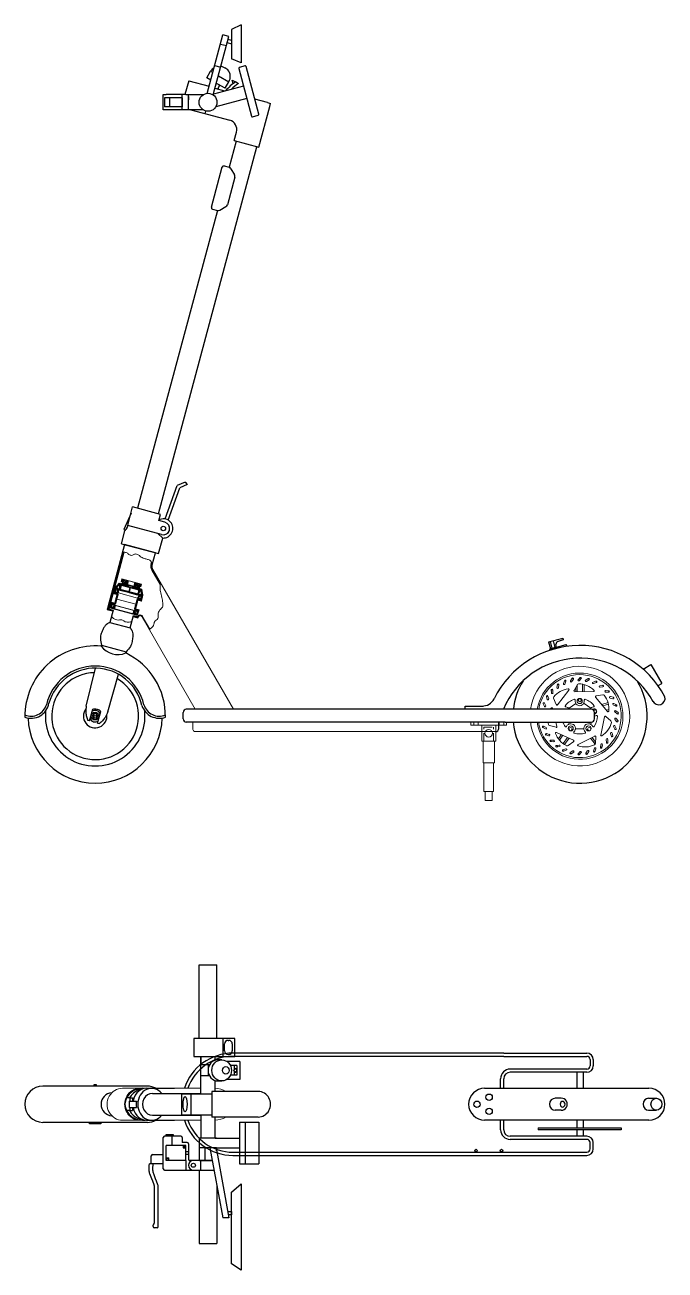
# Model space of a CAD drawing. Header units: millimetres. Extents: x 145 to 2246, y 70 to 2025.
# Drawn here: x 145 to 1147, y 70 to 2019 of the extents above; entities that cross this region are included whole.
import ezdxf

# ---------------------------------------------------------------- set-up
doc = ezdxf.new("R2010")
doc.units = ezdxf.units.MM
doc.linetypes.add('TRAZOS', pattern=[19.05, 12.7, -6.35])
for name, color, linetype, lineweight in [('01_Contornos', 7, 'Continuous', 20), ('02_Ocultas', 4, 'TRAZOS', 20), ('sombreado', 1, 'Continuous', 18)]:
    doc.layers.add(name, color=color, linetype=linetype, lineweight=lineweight)

msp = doc.modelspace()

# ---------------------------------------------------------------- hatches: boundary and pattern name
at = {"layer": '01_Contornos', "ltscale": 0.1, "true_color": 0xf8d731}
h = msp.add_hatch(dxfattribs=at)
h.set_pattern_fill('ANSI31', color=40, scale=0.4)
h.paths.add_polyline_path([(344.9, 1166.9, -0.198912), (343.9, 1174.5, 0.054182), (342.8, 1178), (342, 1175, 0.198912), (343.2, 1165.9), (356.2, 1143.4), (356.2, 1147.4)])
h.paths.add_polyline_path([(321.1, 1093.2), (314.6, 1094.9), (314.1, 1093), (321.5, 1091), (322, 1092.5, -0.668179), (327.5, 1093.3), (339.1, 1073, 0.012825), (340, 1073.6), (328.3, 1093.8, 0.635506)])
h.paths.add_polyline_path([(275.7, 1105.3), (299.4, 1193.9, 0.031457), (297.3, 1193.7), (273.2, 1103.9), (282.2, 1101.5), (282.7, 1103.4)])
at = {"layer": 'sombreado', "ltscale": 0.2, "true_color": 0xf8d731}
h = msp.add_hatch(dxfattribs=at)
h.set_pattern_fill('_USER', color=40, angle=30, pattern_type=0)
h.set_pattern_definition([(30, (-738.0736, 1007.8528), (-0.5, 0.8660254), [])])
h.paths.add_polyline_path([(296.3, 1152.1), (295.2, 1148.3), (297.2, 1147.7), (295.6, 1141.9), (306, 1139.2), (307, 1143), (305.1, 1143.5), (306.6, 1149.3)])
h.paths.add_polyline_path([(316.8, 1146.6), (315.2, 1140.8), (313.3, 1141.3), (312.3, 1137.5), (322.7, 1134.7), (324.2, 1140.5), (326.1, 1140), (327.2, 1143.8)])
h = msp.add_hatch(dxfattribs=at)
h.set_pattern_fill('_USER', color=40, angle=30, pattern_type=0)
h.set_pattern_definition([(30, (-685.8295, 696.6448), (-0.5, 0.8660254), [])])
h.paths.add_polyline_path([(285.8, 1138.1), (287.7, 1137.6), (287.5, 1136.7), (288.4, 1136.4), (288.7, 1137.4, -0.173327), (292.8, 1143.5), (294.8, 1143), (295.4, 1144.9), (292, 1145.8)])
h.paths.add_polyline_path([(327.7, 1136.2), (324.3, 1137.1), (323.8, 1135.2), (325.8, 1134.7, -0.173327), (326.4, 1127.3), (326.1, 1126.3), (327.1, 1126.1), (327.3, 1127), (329.3, 1126.5)])
h = msp.add_hatch(dxfattribs=at)
h.set_pattern_fill('_USER', color=40, angle=30, pattern_type=0)
h.set_pattern_definition([(30, (-812.5054, 1074.2227), (-0.5, 0.8660254), [])])
h.paths.add_polyline_path([(292.1, 1134.6), (293.5, 1134.2), (295.6, 1141.9), (292.7, 1142.7)])
h.paths.add_polyline_path([(325.5, 1133.9), (322.7, 1134.7), (320.6, 1127), (322, 1126.6)])

# ---------------------------------------------------------------- linework, layer by layer
for p, q in [((483, 2019.4), (468, 2012.4)), ((468, 2012.4), (468, 1966.5)), ((483, 2019.4), (483, 1959.8)), ((429.8, 1912.2), (454.4, 2003.9)), ((439.5, 1909.7), (464, 2001.3)), ((450.5, 1989.4), (460.1, 1986.9)), ((464, 2001.3), (454.4, 2003.9)), ((461.4, 1991.7), (468, 1989.9)), ((468, 1995.1), (462.7, 1996.5)), ((468.2, 1989.9), (468.2, 1989.9)), ((441.4, 1955.6), (451.1, 1953)), ((452.2, 1955), (457.3, 1952.1)), ((462.4, 1949.1), (457.3, 1952.1)), ((483, 1959.8), (468, 1966.5)), ((479.2, 1951.1), (499.2, 1876.6)), ((489.1, 1955.2), (480.2, 1952.8)), ((510.8, 1879.7), (490.8, 1954.2)), ((400.9, 1931.8), (395.1, 1910.3)), ((400.9, 1931.8), (432.8, 1923.3)), ((429.3, 1936.6), (435.3, 1947)), ((435.4, 1933.1), (429.3, 1936.6)), ((435.3, 1947), (438.6, 1945.1)), ((447.6, 1939.9), (463.9, 1930.5)), ((457.9, 1920.1), (463.9, 1930.5)), ((469.2, 1933), (474.2, 1930.1)), ((470.7, 1927.6), (469.2, 1933)), ((474.7, 1930.4), (479, 1927.9)), ((361.2, 1900.3), (361.2, 1910.3)), ((361.2, 1910.3), (365.6, 1910.3)), ((396.4, 1910.3), (365.6, 1910.3)), ((390.7, 1886.3), (390.7, 1910.3)), ((396.4, 1910.3), (424, 1910.3)), ((400.7, 1886.3), (400.7, 1910.3)), ((486.6, 1923.5), (439.8, 1911)), ((457.3, 1915.7), (442.2, 1919.7)), ((457.9, 1920.1), (444.4, 1927.9)), ((449.8, 1924.8), (444.4, 1927.9)), ((446.7, 1926.6), (445.8, 1927.1)), ((447.3, 1920.5), (449.8, 1924.8)), ((447.3, 1920.5), (447.5, 1918.3)), ((361.2, 1896.3), (361.2, 1900.3)), ((361.2, 1886.3), (361.2, 1896.3)), ((362.9, 1905.3), (362.9, 1891.3)), ((390.7, 1905.3), (362.9, 1905.3)), ((390.7, 1891.3), (362.9, 1891.3)), ((370.9, 1905.3), (370.9, 1891.3)), ((390.7, 1905.3), (390.7, 1891.3)), ((400.7, 1907.3), (400.7, 1902.3)), ((491.8, 1904.2), (443.3, 1891.2)), ((524.3, 1897.7), (504.5, 1903)), ((510.7, 1827.8), (527.8, 1891.6)), ((524.3, 1897.7), (529.1, 1896.4)), ((527.8, 1891.6), (529.1, 1896.4)), ((424, 1886.3), (361.2, 1886.3)), ((404.5, 1886.3), (465.1, 1870.1)), ((426.5, 1880.4), (427.6, 1884.8)), ((500.9, 1875.6), (509.8, 1877.9)), ((472.1, 1838.2), (475.7, 1851.7)), ((475, 1837.4), (464.1, 1796.7)), ((472.1, 1838.2), (510.7, 1827.8)), ((353.8, 1253.9), (507.8, 1828.6)), ((436.5, 1734.2), (453.3, 1797)), ((456.4, 1798.7), (464.1, 1796.7)), ((467.1, 1794.3), (472.5, 1784.9)), ((473, 1781.1), (461.5, 1738)), ((449.7, 1729.6), (459.1, 1735)), ((445.9, 1729.1), (321, 1262.7)), ((438.3, 1731.1), (445.9, 1729.1)), ((363.9, 1246), (383, 1298.3)), ((368.6, 1244.3), (387, 1294.9)), ((395.6, 1303.8), (383, 1298.3)), ((398.8, 1300), (387, 1294.9)), ((395.6, 1303.8), (398.8, 1300)), ((310.7, 1255.1), (299.6, 1229.6)), ((305.5, 1235.8), (313.2, 1264.8)), ((356.7, 1253.1), (313.2, 1264.8)), ((354.1, 1243.5), (356.7, 1253.1)), ((299.6, 1229.6), (302.5, 1228.8)), ((305.5, 1235.8), (302.5, 1228.8)), ((305.5, 1235.8), (305.5, 1235.8)), ((358.6, 1221.6), (305.5, 1235.8)), ((363.8, 1240.9), (354.1, 1243.5)), ((354.5, 1244.8), (356.4, 1245.4)), ((295.8, 1207.3), (301.2, 1227.6)), ((352.7, 1223.1), (360.3, 1216.2)), ((353.7, 1191.8), (360.3, 1216.2)), ((295.8, 1207.3), (353.7, 1191.8)), ((282.7, 1103.4), (277.5, 1084.1)), ((309.4, 1075.6), (314.6, 1094.9)), ((277.5, 1084.1), (309.4, 1075.6)), ((964.2, 1053.6), (986.4, 1059.5)), ((964.2, 1053.6), (967.1, 1042.9)), ((966.6, 1054.2), (969.5, 1043.6)), ((971.5, 1055.5), (974.3, 1044.9)), ((987.2, 1056.6), (979.4, 1054.5)), ((986.4, 1059.5), (987.2, 1056.6)), ((264, 1046.9), (264.4, 1048.6)), ((264.4, 1048.6), (303, 1038.2)), ((302.5, 1036.4), (303, 1038.2)), ((965.6, 1040.3), (967.1, 1042.9)), ((967.1, 1042.9), (992.1, 1049.5)), ((976.7, 1045.5), (967.1, 1042.9)), ((971.4, 1044.1), (972.9, 1044.5)), ((976.7, 1045.5), (975.7, 1049.4)), ((993.6, 1046.9), (992.1, 1049.5)), ((1112.4, 1011), (1124.6, 1018.1)), ((1124.6, 1018.1), (1141.6, 988.6)), ((240.6, 953.1), (255.3, 1012.5)), ((274.4, 944), (291.3, 1002.9)), ((1135.7, 985.2), (1141.6, 988.6)), ((245.8, 929.9), (250.7, 948.3)), ((258.3, 926.6), (263.3, 944.9)), ((833.6, 948.2), (833.6, 953.2)), ((833.6, 948.2), (833.6, 953.2)), ((833.6, 953.2), (861.7, 953.2)), ((893.6, 948.2), (833.6, 948.2)), ((245.8, 929.9), (242.9, 930.7)), ((258.3, 926.6), (261.2, 925.8)), ((417.2, 432.9), (417.2, 547.9)), ((417.2, 547.9), (445.2, 547.9)), ((445.2, 432.9), (445.2, 547.9)), ((473.2, 432.9), (409.2, 432.9)), ((409.2, 432.9), (409.2, 404.9)), ((454.2, 432.9), (454.2, 404.9)), ((462.7, 429.9), (463.7, 429.9)), ((473.2, 404.9), (473.2, 432.9)), ((457.2, 413.4), (457.2, 424.4)), ((469.2, 424.4), (469.2, 413.4)), ((409.2, 404.9), (473.2, 404.9)), ((420.2, 346.4), (420.2, 404.9)), ((420.2, 404.9), (420.2, 391.4)), ((433.4, 391.4), (420.2, 391.4)), ((431.2, 391.4), (431.2, 374.4)), ((442.2, 398.5), (442.2, 404.9)), ((452.6, 399.2), (446.6, 399.2)), ((476.2, 396.7), (460.8, 396.7)), ((462.7, 407.9), (463.7, 407.9)), ((476.2, 390.4), (466.3, 390.4)), ((472.2, 390.2), (472.2, 383.7)), ((481, 396.7), (476.2, 396.7)), ((476.2, 390.4), (476.2, 375.4)), ((481, 396.9), (481, 368.9)), ((433.4, 374.4), (420.2, 374.4)), ((476.2, 375.4), (466.3, 375.4)), ((471.1, 382.9), (472.3, 383.9)), ((471.1, 382.9), (472.3, 381.8)), ((476.2, 385.6), (472.2, 385.6)), ((472.2, 381.9), (472.2, 375.4)), ((476.2, 380), (472.2, 380)), ((1008.6, 379.9), (1008.6, 354.9)), ((1018.6, 379.9), (1018.6, 354.9)), ((336.2, 358.2), (172.8, 358.2)), ((263.5, 358.4), (245.5, 358.4)), ((245.5, 358.4), (245.5, 358.2)), ((254.5, 360.4), (252.5, 360.4)), ((252.5, 360.4), (252.5, 358.4)), ((256.5, 360.4), (254.5, 360.4)), ((254.5, 360.4), (254.5, 358.4)), ((256.5, 358.4), (256.5, 360.4)), ((263.5, 358.4), (263.5, 358.2)), ((335.1, 354.9), (378.8, 354.9)), ((442.2, 349.9), (442.2, 366.9)), ((452.6, 366.2), (446.6, 366.2)), ((476.2, 368.7), (460.8, 368.7)), ((481, 368.7), (476.2, 368.7)), ((864.2, 354.9), (1121.5, 354.9)), ((308.6, 339.9), (303.6, 339.9)), ((307.5, 334.9), (319, 334.9)), ((307.5, 334.9), (307.5, 324.9)), ((308.6, 339.9), (308.6, 334.9)), ((308.6, 339.9), (312.9, 339.9)), ((312.9, 339.9), (312.9, 334.9)), ((344.3, 346.9), (420.2, 346.9)), ((389.7, 346.4), (389.7, 313.4)), ((389.7, 346.4), (437.3, 346.4)), ((404.2, 346.4), (404.2, 313.4)), ((509.8, 349.9), (437.3, 349.9)), ((437.3, 349.9), (437.3, 309.9)), ((437.3, 346.4), (437.3, 313.4)), ((984, 339.4), (974.8, 339.4)), ((1120.9, 339.4), (1133.1, 339.4)), ((308.6, 319.9), (303.6, 319.9)), ((307.5, 324.9), (319, 324.9)), ((308.6, 324.9), (308.6, 319.9)), ((308.6, 319.9), (312.9, 319.9)), ((312.9, 324.9), (312.9, 319.9)), ((344.3, 312.9), (420.2, 312.9)), ((389.7, 313.4), (437.3, 313.4)), ((420.2, 313.4), (420.2, 276.9)), ((984, 320.4), (974.8, 320.4)), ((1120.9, 320.4), (1133.1, 320.4)), ((336.2, 301.6), (172.8, 301.6)), ((245.5, 299.4), (245.5, 301.6)), ((263.5, 299.4), (245.5, 299.4)), ((252.5, 301.6), (252.5, 299.4)), ((256.5, 301.6), (256.5, 299.4)), ((263.5, 301.6), (263.5, 299.4)), ((335.1, 304.9), (378.8, 304.9)), ((509.8, 309.9), (437.3, 309.9)), ((442.2, 276.9), (442.2, 309.9)), ((480.6, 301.9), (480.6, 236.9)), ((480.6, 301.9), (489.4, 301.9)), ((489.4, 301.9), (489.4, 236.9)), ((489.4, 301.9), (510.8, 301.9)), ((510.8, 301.9), (510.8, 236.9)), ((1121.5, 304.9), (864.2, 304.9)), ((1008.6, 304.9), (1008.6, 292.9)), ((1018.6, 304.9), (1018.6, 292.9)), ((361.2, 228.9), (361.2, 277.9)), ((388.7, 279.9), (363.2, 279.9)), ((377.2, 281.9), (365.2, 281.9)), ((365.2, 281.9), (365.2, 279.9)), ((367.2, 279.9), (367.2, 281.9)), ((375.2, 265.5), (375.2, 281.9)), ((377.2, 279.9), (377.2, 281.9)), ((390.7, 277.9), (390.7, 269.9)), ((417.7, 261.9), (417.7, 276.9)), ((444.7, 276.9), (417.7, 276.9)), ((442.2, 276.9), (480.6, 276.9)), ((1008.6, 289.9), (1008.6, 279.9)), ((1018.6, 289.9), (1018.6, 279.9)), ((365.6, 241.9), (365.6, 265.5)), ((396.4, 265.5), (365.6, 265.5)), ((398.7, 269.9), (390.7, 269.9)), ((392.4, 265.5), (392.4, 261.5)), ((392.4, 261.5), (396.4, 261.5)), ((396.4, 241.9), (396.4, 265.5)), ((396.4, 255.7), (400.7, 255.7)), ((400.7, 267.9), (400.7, 243.9)), ((417.7, 241.9), (417.7, 261.9)), ((444.7, 261.9), (417.7, 261.9)), ((426.4, 261.9), (426.4, 241.9)), ((434.2, 261.9), (454.4, 151.9)), ((443.8, 261.9), (464, 151.9)), ((444.7, 256.9), (444.7, 261.9)), ((444.7, 261.9), (480.6, 261.9)), ((342.4, 236.4), (339.4, 236.4)), ((342.4, 236.4), (342.4, 249.4)), ((361.2, 236.4), (342.4, 236.4)), ((344.4, 251.4), (361.2, 251.4)), ((365.6, 245.9), (369.6, 245.9)), ((396.4, 241.9), (365.6, 241.9)), ((369.6, 241.9), (369.6, 245.9)), ((396.4, 251.7), (400.7, 251.7)), ((396.4, 241.9), (396.4, 226.9)), ((437.8, 241.9), (402.7, 241.9)), ((417.7, 241.9), (437.8, 241.9)), ((420.2, 226.9), (420.2, 241.9)), ((480.6, 236.9), (510.8, 236.9)), ((363.2, 226.9), (440.6, 226.9)), ((417.2, 226.9), (417.2, 111.9)), ((417.2, 226.9), (440.6, 226.9)), ((347.4, 145.4), (347.4, 198.4)), ((353.4, 138.4), (353.4, 199.6)), ((445.2, 201.6), (445.2, 111.9)), ((468, 192.1), (483, 205.3)), ((483, 205.3), (483, 70.3)), ((468, 164.4), (468, 192.1)), ((462.2, 161.9), (468, 161.9)), ((468, 156.9), (463.1, 156.9)), ((468, 154.4), (468, 164.4)), ((468, 161.9), (468, 156.9)), ((345.4, 138.4), (345.4, 140.5)), ((464, 151.9), (454.4, 151.9)), ((468, 80.3), (468, 154.4)), ((351.4, 136.4), (347.4, 136.4)), ((417.2, 111.9), (445.2, 111.9)), ((483, 70.3), (468, 80.3))]:
    msp.add_line(p, q)
at = {"color": 40, "true_color": 0xf8d731}
for p, q in [((300.6, 1206), (273.2, 1103.9)), ((299.4, 1193.9), (275.7, 1105.3)), ((348.9, 1193.1), (300.6, 1206)), ((343.9, 1174.5), (348.9, 1193.1)), ((342, 1175), (342.8, 1178)), ((318.5, 1095.9), (279.8, 1106.3)), ((392.2, 933.2), (392.2, 943.2)), ((1031.2, 948.2), (397.2, 948.2)), ((1036.2, 933.2), (1036.2, 943.2)), ((896.2, 928.2), (397.2, 928.2)), ((886.2, 918.2), (886.2, 928.2)), ((896.2, 928.2), (1031.2, 928.2)), ((894.2, 409.9), (470.2, 409.9)), ((894.2, 409.9), (1024.2, 409.9)), ((894.2, 404.9), (470.2, 404.9)), ((894.2, 404.9), (1024.2, 404.9)), ((1029.2, 399.9), (1029.2, 389.9)), ((1034.2, 399.9), (1034.2, 389.9)), ((1024.2, 384.9), (904.2, 384.9)), ((1024.2, 379.9), (904.2, 379.9)), ((889.2, 354.9), (889.2, 369.9)), ((894.2, 354.9), (894.2, 369.9)), ((889.2, 289.9), (889.2, 304.9)), ((894.2, 289.9), (894.2, 304.9)), ((948, 292.9), (1078, 292.9)), ((1078, 292.9), (1078, 289.9)), ((1024.2, 279.9), (904.2, 279.9)), ((1024.2, 274.9), (904.2, 274.9)), ((1078, 289.9), (948, 289.9)), ((470.2, 254.9), (894.2, 254.9)), ((894.2, 254.9), (1024.2, 254.9)), ((1029.2, 259.9), (1029.2, 269.9)), ((1034.2, 259.9), (1034.2, 269.9)), ((470.2, 249.9), (894.2, 249.9)), ((894.2, 249.9), (1024.2, 249.9))]:
    msp.add_line(p, q, dxfattribs=at)
for points in [[(277.5, 1084.1, 0.051798), (272.5, 1081.1, 0.075014), (269.6, 1078.2, 0.042014), (267.1, 1074, 0.026891), (264.1, 1067, 0.090681), (262.8, 1058.9, 0.070445), (264.4, 1048.6)], [(309.4, 1075.6, -0.051798), (312.3, 1070.4, -0.075014), (313.3, 1066.5, -0.042014), (313.3, 1061.6, -0.026891), (312.4, 1054.1, -0.090681), (309.6, 1046.4, -0.070445), (303, 1038.2)], [(240.6, 953.1, 0.03042), (240, 948.3, 0.03042), (240, 943.4, 0.041215), (240.9, 937, 0.041215), (242.9, 930.7)], [(250.7, 948.3, -0.074764), (254.1, 948.9, -0.074764), (257.5, 948.5, -0.074764), (260.7, 947.2, -0.074764), (263.3, 944.9)], [(274.4, 944, -0.03042), (272.5, 939.6, -0.03042), (270.1, 935.4, -0.041215), (266.1, 930.2, -0.041215), (261.2, 925.8)], [(347.4, 198.4, 0.030407), (347.2, 202, 0.065391), (346.8, 203.7), (344.6, 209.5), (343.1, 213.4), (340.3, 220.8, -0.075471), (339, 226.9, -0.050033), (339.4, 236.4)], [(353.4, 198.4, 0.030407), (353.2, 202, 0.065391), (352.8, 203.7), (350.6, 209.5), (349.1, 213.4), (346.3, 220.8, -0.075471), (345, 226.9, -0.050033), (345.4, 236.4)]]:
    msp.add_lwpolyline(points, format="xyb")
msp.add_lwpolyline([(252.2, 941.4), (249.9, 937.4), (252.2, 933.4), (256.8, 933.4), (259.1, 937.4), (256.8, 941.4)], close=True)
for centre, radius in [((431.2, 1898.3), 14), ((361.2, 1231.2), 3.5), ((361.2, 1231.2), 3.5), ((254.5, 937.4), 6), ((254.5, 937.4), 2), ((852.2, 329.9), 5), ((852.2, 329.9), 5), ((871.2, 340.9), 5), ((871.2, 318.9), 5), ((394.4, 263.5), 1.1), ((850.7, 257.4), 2), ((890.7, 257.4), 2), ((367.6, 243.9), 1.6), ((408.2, 234.4), 3.2)]:
    msp.add_circle(centre, radius)
for centre, radius, start, end in [((449.6, 1938.7), 16.5, 123.0927, 150), ((449.6, 1938.7), 16.5, 80.9758, 82.9417), ((449.6, 1938.7), 16.5, 330, 39.0242), ((480.6, 1951.5), 1.41, 105, 195), ((489.4, 1953.9), 1.41, 15, 105), ((514.8, 1869.4), 73, 123.3128, 140.3564), ((519.2, 1866.9), 73, 123.3128, 135.2336), ((500.5, 1876.9), 1.41, 195, 285), ((509.4, 1879.3), 1.41, 285, 15), ((461.2, 1855.6), 15, 345, 75), ((455.7, 1796.3), 2.5, 75, 165), ((462.8, 1791.8), 5, 30, 75), ((468.2, 1782.4), 5, 345, 30), ((456.6, 1739.3), 5, 300, 345), ((438.9, 1733.5), 2.5, 165, 255), ((447.2, 1733.9), 5, 255, 300), ((361.2, 1231.2), 15, 266.537, 108.749), ((361.2, 1231.2), 10, 255, 75), ((361.2, 1231.2), 10, 255, 53.1836), ((981.7, 1048.9), 6.06, 112.8338, 175.7177), ((254.5, 937.3), 110, 85.0671, 180.8513), ((290, 1066.2), 32.4, 216.5633, 292.6737), ((254.5, 937.3), 110, 359.1568, 64.1698), ((1013.6, 898.2), 150, 27.6156, 153.7767), ((254.5, 937.4), 78.4, 13.1969, 166.8031), ((254.5, 937.4), 78.4, 13.1969, 166.8031), ((1013.6, 898.2), 130, 28.3364, 157.3801), ((254.5, 937.4), 75.1, 12.6729, 164.4167), ((254.5, 937.4), 68, 90.7848, 59.2152), ((1013.6, 937.4), 105, 185.001, 31.8753), ((1013.6, 937.4), 105, 148.1227, 174.0706), ((154, 962.7), 28.6, 250.6052, 349.7016), ((154, 962.7), 25.3, 247.9459, 342.98), ((355, 962.7), 25.3, 197.02, 292.0541), ((860.8, 973.4), 20.2, 267.6538, 333.777), ((1136.5, 965.5), 10.2, 205.7129, 12.4895), ((254.5, 937.4), 78, 173.9417, 6.0583), ((254.5, 937.4), 18.4, 141.9463, 8.0537), ((254.5, 937.4), 9, 28.7617, 121.2383), ((355, 962.7), 28.6, 197.9577, 289.4876), ((254.5, 937.4), 105, 181.5953, 358.4047), ((254.5, 937.4), 9, 208.7617, 301.2383), ((462.7, 424.4), 5.5, 90, 180), ((463.7, 424.4), 5.5, 0, 90), ((462.7, 413.4), 5.5, 180, 270), ((463.7, 413.4), 5.5, 270, 0), ((470.2, 329.9), 80, 110.3641, 110.4796), ((172.8, 329.9), 28.3, 90, 270), ((336.2, 329.9), 28.3, 61.9993, 90), ((864.2, 329.9), 25, 90, 270), ((1121.5, 329.9), 25, 270, 90), ((281.8, 329.9), 18, 93.8136, 266.1864), ((975.1, 329.9), 9.5, 90.1489, 269.8511), ((984.1, 329.9), 9.5, 269.6155, 90.3845), ((336.2, 329.9), 28.3, 270, 298.0007), ((363.2, 277.9), 2, 90, 180), ((388.7, 277.9), 2, 0, 90), ((398.7, 267.9), 2, 0, 90), ((344.4, 249.4), 2, 90, 180), ((402.7, 243.9), 2, 180, 270), ((408.2, 234.4), 7.5, 90, 270), ((363.2, 228.9), 2, 180, 270), ((472.4, 159.4), 5, 149.9971, 150), ((472.4, 159.4), 5, 210, 210.0029), ((350.4, 140.5), 5, 135.5847, 180), ((347.4, 138.4), 2, 180, 270), ((345.4, 145.4), 2, 315.5847, 0), ((351.4, 138.4), 2, 270, 0)]:
    msp.add_arc(centre, radius, start, end)
for centre, radius, start, end in [((397.2, 943.2), 5, 90, 180), ((1031.2, 943.2), 5, 0, 90), ((397.2, 933.2), 5, 180, 270), ((881.2, 918.2), 5, 270, 0), ((1031.2, 933.2), 5, 270, 0), ((470.2, 329.9), 80, 90, 161.79), ((1024.2, 399.9), 10, 0, 90), ((470.2, 329.9), 75, 90, 160.5288), ((1024.2, 399.9), 5, 0, 90), ((1024.2, 389.9), 10, 270, 0), ((1024.2, 389.9), 5, 270, 0), ((904.2, 369.9), 15, 90, 180), ((904.2, 369.9), 10, 90, 180), ((470.2, 329.9), 80, 198.21, 270), ((470.2, 329.9), 75, 199.4712, 270), ((904.2, 289.9), 15, 180, 270), ((904.2, 289.9), 10, 180, 270), ((1024.2, 269.9), 10, 0, 90), ((1024.2, 269.9), 5, 0, 90), ((1024.2, 259.9), 10, 270, 0), ((1024.2, 259.9), 5, 270, 0)]:
    msp.add_arc(centre, radius, start, end, dxfattribs=at)
for centre, major_axis, ratio, start_param, end_param in [((277.2, 1244.4), (-29, 7.8), 0.833333, 2.730076, 2.794676), ((277.2, 1244.4), (-29, 7.8), 0.833333, 2.819691, 3.101582), ((446.6, 382.9), (0, -16.5), 0.933013, 3.141593, 6.283185), ((474.2, 382.9), (0, 2.92), 0.686648, 1.947076, 7.477702), ((330.2, 329.9), (-29, 0), 0.86273, 4.627436, 7.938934), ((335.1, 329.9), (-29, 0), 0.86273, 4.55867, 5.871668), ((335.1, 329.9), (0, -25), 0.869333, 2.961996, 4.511031), ((342.9, 329.9), (0, -25), 0.869333, 2.318559, 7.106219), ((324.8, 329.9), (-29, 0), 0.86273, 4.712389, 4.712399), ((340.3, 329.9), (0, -25), 0.869333, 4.511031, 4.913747), ((344.3, 329.9), (0, 17), 0.909107, 0, 3.141593), ((509.8, 329.9), (0, -20), 0.965926, 0, 3.141593), ((1120.9, 329.9), (0, -9.5), 0.894737, 3.141593, 6.283185), ((335.1, 329.9), (-29, 0), 0.86273, 0.411517, 1.724515), ((335.1, 329.9), (0, -25), 0.869333, 4.913747, 6.462782)]:
    msp.add_ellipse(centre, major_axis=major_axis, ratio=ratio, start_param=start_param, end_param=end_param)
for centre, major_axis, ratio in [((452.6, 382.9), (0, -16.5), 0.933013), ((459.2, 382.9), (0, -5.91), 0.866025), ((395.3, 329.9), (0, -12), 0.258819), ((1133.1, 329.9), (0, -9.5), 0.894737)]:
    msp.add_ellipse(centre, major_axis=major_axis, ratio=ratio)
at = {"extrusion": (0, 0, -1)}
msp.add_ellipse((986.3, 329.9), major_axis=(0, -4.5), ratio=0.831442, dxfattribs=at)
msp.add_point((305.5, 1235.8))
at = {"layer": '01_Contornos', "color": 40, "true_color": 0xf8d731}
for p, q in [((295.2, 1148.3), (296.3, 1152.1)), ((296.3, 1152.1), (327.2, 1143.8)), ((356.2, 1143.4), (343.2, 1165.9)), ((471.2, 948.2), (344.9, 1166.9)), ((285.7, 1137.8), (284.7, 1134)), ((329.2, 1126.2), (285.7, 1137.8)), ((285.7, 1137.8), (287.6, 1137.3)), ((285.8, 1138.1), (287.7, 1137.6)), ((285.8, 1138.1), (287.7, 1137.6)), ((287.6, 1137.3), (286.6, 1133.5)), ((287.5, 1136.7), (287.7, 1137.6)), ((288.4, 1136.4), (287.5, 1136.7)), ((288.4, 1136.4), (288.7, 1137.4)), ((289.5, 1137.4), (288.4, 1133.5)), ((289.5, 1137.4), (288.4, 1133.5)), ((288.4, 1136.4), (326.1, 1126.3)), ((288.4, 1133.5), (289.1, 1133.3)), ((288.4, 1133.5), (289.1, 1133.3)), ((289.1, 1133.3), (289, 1132.8)), ((289.5, 1137.4), (325.7, 1127.6)), ((291, 1130.2), (289.9, 1130.5)), ((290.9, 1137), (291, 1130.2)), ((292, 1145.8), (327.7, 1136.2)), ((292.1, 1134.6), (292.7, 1142.7)), ((292.1, 1134.6), (306.6, 1130.7)), ((292.7, 1142.7), (308.6, 1138.4)), ((309.3, 1139.1), (292.8, 1143.5)), ((293.5, 1134.2), (295.6, 1141.9)), ((293.5, 1134.2), (306.6, 1130.7)), ((297.2, 1147.7), (295.2, 1148.3)), ((295.4, 1144.9), (324.3, 1137.1)), ((295.6, 1141.9), (297.2, 1147.7)), ((295.6, 1141.9), (322.7, 1134.7)), ((307, 1143), (306, 1139.2)), ((308.6, 1138.4), (306.6, 1130.7)), ((309.6, 1138.2), (307.5, 1130.5)), ((307.5, 1130.5), (320.6, 1127)), ((307.5, 1130.5), (322, 1126.6)), ((309.3, 1139.1), (325.8, 1134.7)), ((309.6, 1138.2), (325.5, 1133.9)), ((313.3, 1141.3), (312.3, 1137.5)), ((320.6, 1127), (322.7, 1134.7)), ((322, 1126.6), (325.5, 1133.9)), ((322.7, 1134.7), (324.2, 1140.5)), ((324.2, 1140.5), (326.1, 1140)), ((326.1, 1140), (327.2, 1143.8)), ((286.9, 1121), (285.2, 1114.7)), ((285.3, 1111), (316.2, 1102.8)), ((288.6, 1120.5), (286.8, 1113.7)), ((286.9, 1121), (288.6, 1127.2)), ((288.6, 1120.5), (286.9, 1121)), ((288.6, 1120.5), (286.9, 1121)), ((318, 1112.6), (288.6, 1120.5)), ((288.6, 1120.5), (318, 1112.6)), ((291, 1130.2), (320.7, 1122.2)), ((318, 1112.6), (319.8, 1119.4)), ((318, 1112.6), (319.7, 1112.2)), ((318, 1112.6), (319.7, 1112.2)), ((319.7, 1112.2), (318, 1105.9)), ((319.7, 1112.2), (321.4, 1118.4)), ((324.2, 1128), (320.7, 1122.2)), ((320.7, 1122.2), (321.8, 1122)), ((323.9, 1124), (323.8, 1123.4)), ((324.6, 1123.8), (323.9, 1124)), ((325.7, 1127.6), (324.2, 1128)), ((325.7, 1127.6), (324.6, 1123.8)), ((326.1, 1126.3), (326.4, 1127.3)), ((326.1, 1126.3), (327.1, 1126.1)), ((327.2, 1126.7), (326.2, 1122.8)), ((327.1, 1126.1), (327.3, 1127)), ((329.2, 1126.2), (327.2, 1126.7)), ((327.3, 1127), (329.3, 1126.5)), ((329.2, 1126.2), (328.1, 1122.3)), ((273.2, 1103.9), (282.2, 1101.5)), ((275.7, 1105.3), (282.7, 1103.4)), ((277.4, 1106.9), (278.5, 1110.8)), ((277.4, 1106.9), (320.9, 1095.3)), ((277.4, 1106.9), (279.4, 1106.4)), ((279.4, 1106.4), (280.4, 1110.3)), ((280.8, 1106), (281.3, 1108)), ((280.8, 1106), (317.5, 1096.2)), ((282.3, 1107.7), (282.8, 1109.6)), ((284.7, 1105), (313.6, 1097.2)), ((286.2, 1110.8), (315.2, 1103)), ((314.1, 1093), (321.5, 1091)), ((314.6, 1094.9), (321.1, 1093.2)), ((317.1, 1098.4), (317.6, 1100.3)), ((317.5, 1096.2), (318, 1098.1)), ((319, 1095.8), (320, 1099.7)), ((320.9, 1095.3), (319, 1095.8)), ((320.9, 1095.3), (321.9, 1099.1)), ((321.5, 1091), (322, 1092.5)), ((411.2, 948.2), (327.5, 1093.3)), ((340, 1073.6), (328.3, 1093.8)), ((1001.2, 996.6), (998.7, 992.7)), ((1003.2, 995.4), (1000.6, 991.4)), ((1013.8, 997.8), (1010.5, 994.4)), ((1015.5, 996.1), (1012.1, 992.8)), ((1026.4, 996.3), (1022.4, 993.7)), ((1027.6, 994.3), (1023.7, 991.7)), ((968.6, 978.4), (968.9, 973.7)), ((971, 978.5), (971.2, 973.8)), ((978.1, 986.7), (977.4, 982.1)), ((996.1, 978.2), (978.2, 955.1)), ((980.5, 986.4), (979.7, 981.7)), ((989.2, 992.9), (987.5, 988.5)), ((991.4, 992.1), (989.7, 987.6)), ((1004.2, 977.3), (1009.4, 986.7)), ((1034.4, 976), (1005.2, 975.6)), ((1006.8, 975.6), (1006.8, 982.1)), ((1009.3, 975.7), (1009.3, 986.6)), ((1017.3, 975.8), (1017.3, 987.4)), ((1019.8, 975.8), (1019.8, 986.8)), ((1038.3, 992.2), (1033.9, 990.5)), ((1039.2, 990), (1034.7, 988.3)), ((1049.2, 985.8), (1044.5, 985)), ((1049.5, 983.4), (1044.9, 982.7)), ((1058.3, 974.8), (1053.6, 975.1)), ((1058.4, 977.2), (1053.7, 977.4)), ((955.8, 956.8), (957.9, 952.6)), ((957.9, 957.9), (960, 953.7)), ((961.1, 968.3), (962.3, 963.7)), ((963.4, 968.9), (964.6, 964.3)), ((976.2, 955.4), (972.2, 965.3)), ((978.5, 955.5), (975.8, 956.4)), ((1019.8, 957.4), (1019.8, 958.4)), ((1056.6, 944.7), (1038, 967.3)), ((1038.7, 969.2), (1049.3, 970.9)), ((1047.8, 955.4), (1057.5, 958.6)), ((1049.5, 953.3), (1058.1, 956.1)), ((1065.1, 964.6), (1060.5, 965.8)), ((1065.7, 966.9), (1061.1, 968.1)), ((1069.6, 953.1), (1065.4, 955.3)), ((1070.7, 955.2), (1066.5, 957.4)), ((471.2, 948.2), (411.2, 948.2)), ((970.5, 949.7), (970.9, 948.2)), ((996.3, 949.7), (995.4, 950)), ((1045.9, 907.8), (1052, 936.4)), ((1053.9, 937.1), (1061.8, 929.9)), ((1054.9, 946.7), (1058.8, 948)), ((1056.6, 944.6), (1058.7, 945.3)), ((1071.7, 941), (1068, 944)), ((1073.1, 942.9), (1069.5, 945.8)), ((407.2, 928.2), (407.2, 918.2)), ((842.7, 923.2), (842.7, 928.2)), ((898.7, 923.2), (842.7, 923.2)), ((859.7, 898.2), (859.7, 923.2)), ((881.7, 923.2), (881.7, 898.2)), ((898.7, 928.2), (898.7, 923.2)), ((955.3, 919.5), (959.5, 917.3)), ((956.3, 921.6), (960.5, 919.5)), ((976, 919.9), (965.7, 922.9)), ((975.7, 928.2), (977.4, 921.3)), ((996.3, 925), (996.2, 924.9)), ((1006.8, 917.4), (1006.1, 916.5)), ((1030.3, 925), (1030.7, 924.4)), ((1068.1, 916.8), (1065.9, 921)), ((1070.2, 917.9), (1068, 922.1)), ((1071.1, 928.7), (1068.2, 932.4)), ((1073, 930.2), (1070, 933.9)), ((412.2, 913.2), (881.2, 913.2)), ((881.7, 898.2), (859.7, 898.2)), ((861.7, 898.2), (861.7, 864.2)), ((879.7, 898.2), (879.7, 864.2)), ((960.2, 907.9), (964.8, 906.7)), ((960.8, 910.2), (965.4, 908.9)), ((967.5, 897.6), (972.2, 897.3)), ((967.6, 899.9), (972.4, 899.7)), ((976.9, 911.9), (1003.4, 899.6)), ((984.2, 908.4), (979.6, 902)), ((986.6, 907.4), (981.2, 900)), ((993.9, 903.9), (987.1, 894.4)), ((996.3, 902.9), (989.1, 893)), ((1003.6, 897.5), (994.8, 891.4)), ((1010.4, 893.2), (1036.6, 906.3)), ((1030.2, 903.1), (1037.2, 893.4)), ((1032.4, 904.2), (1037.8, 896.9)), ((1038.3, 905.2), (1037.6, 894.5)), ((1055, 896.2), (1054.7, 900.9)), ((1057.3, 896.3), (1057.1, 901)), ((1062.6, 905.8), (1061.4, 910.4)), ((1064.9, 906.4), (1063.7, 911)), ((976.4, 891.3), (981.1, 892.1)), ((976.8, 889), (981.5, 889.7)), ((986.8, 884.7), (991.2, 886.4)), ((987.6, 882.5), (992, 884.2)), ((998.3, 880.4), (1002.3, 883)), ((999.6, 878.4), (1003.6, 881)), ((1010.5, 878.6), (1013.8, 882)), ((1012.1, 877), (1015.5, 880.3)), ((1022.7, 879.4), (1025.3, 883.4)), ((1024.7, 878.1), (1027.3, 882.1)), ((1034.6, 882.7), (1036.3, 887.1)), ((1036.8, 881.8), (1038.5, 886.2)), ((1045.5, 888.4), (1046.2, 893)), ((1047.8, 888), (1048.5, 892.7)), ((861.7, 864.2), (879.7, 864.2)), ((878.2, 864.2), (863.2, 864.2)), ((863.2, 819.2), (863.2, 864.2)), ((878.2, 864.2), (878.2, 819.2)), ((878.2, 819.2), (863.2, 819.2)), ((865.2, 805.2), (865.2, 819.2)), ((876.2, 819.2), (876.2, 805.2)), ((876.2, 805.2), (865.2, 805.2)), ((297.4, 354.9), (420.2, 354.9)), ((297.4, 304.9), (420.2, 304.9)), ((948, 289.9), (948, 292.9))]:
    msp.add_line(p, q, dxfattribs=at)
at = {"layer": '01_Contornos', "color": 40, "ltscale": 0.2, "true_color": 0xf8d731}
for p, q in [((284.7, 1134), (283.4, 1129.3)), ((292, 1145.8), (285.8, 1138.1)), ((288, 1131), (288.3, 1130.9)), ((295.4, 1144.9), (294.8, 1143)), ((306.6, 1149.3), (305.1, 1143.5)), ((305.1, 1143.5), (315.2, 1140.8)), ((306.6, 1149.3), (316.8, 1146.6)), ((315.2, 1140.8), (316.8, 1146.6)), ((324.3, 1137.1), (323.8, 1135.2)), ((329.3, 1126.5), (327.7, 1136.2)), ((278.5, 1110.8), (279.7, 1115.4)), ((279.9, 1115.6), (285.1, 1114.2)), ((282.8, 1111.7), (283.1, 1111.6)), ((283.6, 1129.1), (288.7, 1127.7)), ((285.1, 1114.2), (285.2, 1114.7)), ((288.6, 1120.5), (286.8, 1113.7)), ((288.7, 1127.7), (288.6, 1127.2)), ((290.4, 1127.3), (288.6, 1120.5)), ((316.2, 1105.9), (318, 1112.6)), ((318, 1112.6), (319.8, 1119.4)), ((321.5, 1118.9), (321.4, 1118.4)), ((326.6, 1117.6), (321.5, 1118.9)), ((323.8, 1121.4), (323.5, 1121.5)), ((328.1, 1122.3), (326.9, 1117.7)), ((281.3, 1108), (282.3, 1107.7)), ((286.2, 1110.8), (284.7, 1105)), ((315.2, 1103), (313.6, 1097.2)), ((318, 1098.1), (317.1, 1098.4)), ((317.9, 1105.4), (318, 1105.9)), ((323, 1104), (317.9, 1105.4)), ((318.6, 1102.1), (318.3, 1102.2)), ((321.9, 1099.1), (323.2, 1103.8))]:
    msp.add_line(p, q, dxfattribs=at)
at = {"layer": '01_Contornos', "color": 40, "true_color": 0xf8d731}
for points in [[(343.9, 1174.5, 0.079393), (342, 1179.5, 0.144598), (339.9, 1181.6, 0.072769), (335.4, 1183.1, -0.059041), (329.8, 1184.8, -0.072818), (323.8, 1188.6, 0.100905), (319.3, 1191, 0.243127), (315.1, 1190.3, -0.215306), (310.5, 1189.2, -0.142421), (306.3, 1191.4, 0.138635), (302.1, 1193.7, 0.053585), (300, 1193.9, 0.040226), (297.3, 1193.7)], [(339.1, 1073, 0.067476), (343.3, 1076.2, 0.087487), (345.6, 1079.5, 0.057925), (346.7, 1082.9, -0.077504), (347.7, 1085.3, -0.135038), (350, 1087.7, 0.132362), (352.4, 1090.1, 0.165893), (353.2, 1094.1, -0.115988), (353.8, 1099.9, -0.155712), (358.1, 1105.8, 0.232874), (360.5, 1110.3, 0.03565), (360.3, 1115, 0.02042), (359.1, 1123.2, 0.026926), (356.7, 1132.6, -0.075159), (356.2, 1136), (356.2, 1141.9), (356.2, 1147.4)]]:
    msp.add_lwpolyline(points, format="xyb", dxfattribs=at)
at = {"layer": '01_Contornos'}
msp.add_lwpolyline([(280.1, 1093.8, 0.088865), (284.4, 1089.5, 0.120463), (288.5, 1087.9, 0.077276), (292.8, 1088, -0.103588), (296.1, 1087.9, -0.096926), (300.1, 1086, 0.132088), (303.2, 1084.9, 0.024369), (306, 1084.7, 0.019521), (309.6, 1084.9, 0.018825), (310.5, 1085, 0.010455), (312, 1085.2)], format="xyb", dxfattribs=at)
at = {"layer": '01_Contornos', "color": 40, "true_color": 0xf8d731}
for points in [[(1006.8, 957.4), (996.3, 949.7), (996.1, 949.3)], [(1014.4, 957.4), (1011.5, 957.4)], [(1030.3, 949.7), (1019.8, 957.4), (1019.3, 957.4)], [(995.2, 928.2), (996.3, 925), (996.3, 925)], [(1000.7, 921.8), (1001.9, 920.9)], [(1006.3, 917.7), (1006.8, 917.4), (1019.8, 917.4)], [(1023.3, 919.9), (1026.3, 922.1)], [(1030, 924.8), (1030.3, 925), (1031.4, 928.2)]]:
    msp.add_lwpolyline(points, dxfattribs=at)
for centre, radius in [((1013, 961.1), 4.02), ((1013.3, 962.4), 2.5), ((870.7, 910.7), 6), ((999, 918.2), 4.02), ((998.6, 917.1), 2.5), ((1026.9, 918.2), 4.02), ((1028, 917.1), 2.5)]:
    msp.add_circle(centre, radius, dxfattribs=at)
for centre, radius, start, end in [((353.6, 1171.9), 12, 165, 210), ((353.6, 1171.9), 10, 165, 210), ((299.3, 1134.6), 11, 126.3202, 165.653), ((288, 1131), 2, 345, 60.5225), ((315.8, 1130.2), 11, 344.347, 23.6798), ((283.3, 1111.6), 2, 255, 345), ((323.8, 1121.4), 2, 89.4775, 165), ((318.1, 1102.2), 2, 165, 255), ((324.9, 1091.8), 4, 30, 159.7448), ((324.9, 1091.8), 3, 30, 165), ((1013.3, 937.4), 78, 186.7391, 172.0065), ((1013.3, 937.4), 67.5, 187.7935, 170.7529), ((1013, 937.4), 65, 188.0952, 170.3939), ((1013.3, 937.4), 60, 99.6143, 101.9661), ((1002.2, 996), 1.18, 327, 147), ((1011.3, 993.6), 1.18, 135, 315), ((1013.3, 992.4), 4, 61.0248, 105.1077), ((1014.6, 996.9), 1.18, 315, 135), ((1013.3, 937.4), 60, 75.6572, 77.8378), ((1027, 995.3), 1.18, 303, 123), ((969.8, 978.5), 1.18, 3, 183), ((1013.3, 937.4), 60, 135.4875, 138.0361), ((998.9, 946.7), 33.7, 96.5115, 141.5286), ((978.6, 981.9), 1.18, 171, 351), ((1013.3, 937.4), 60, 123.5371, 126.0313), ((979.3, 986.6), 1.18, 351, 171), ((988.6, 988.1), 1.18, 159, 339), ((1013.3, 937.4), 60, 111.5796, 114.0076), ((990.3, 992.5), 1.18, 339, 159), ((995.2, 979), 1.18, 322.2689, 96.5993), ((999.6, 992), 1.18, 147, 327), ((1005.2, 976.8), 1.18, 150.8403, 270.8403), ((1011.4, 985.5), 2.36, 90.1001, 150.8403), ((1011.5, 954.2), 33.7, 45.0829, 90.1001), ((1023, 992.7), 1.18, 123, 303), ((1034.3, 989.4), 1.18, 111, 291), ((1034.4, 977.2), 1.18, 270.8403, 45.1708), ((1013.3, 937.4), 60, 63.6639, 65.7566), ((1038.7, 991.1), 1.18, 291, 111), ((1044.7, 983.8), 1.18, 99, 279), ((1013.3, 937.4), 60, 51.6596, 53.6687), ((1049.3, 984.6), 1.18, 279, 99), ((1053.6, 976.2), 1.18, 87, 267), ((1013.3, 937.4), 60, 39.6434, 41.578), ((1058.4, 976), 1.18, 267, 87), ((956.8, 957.4), 1.18, 27, 207), ((962.2, 968.6), 1.18, 15, 195), ((1013.3, 937.4), 60, 147.4317, 150.0218), ((963.4, 964), 1.18, 195, 15), ((970.1, 973.8), 1.18, 183, 3), ((974.4, 966.2), 2.36, 141.5286, 202.2689), ((977.3, 955.8), 1.18, 202.2689, 322.2689), ((1013, 937.4), 27.8, 108.3675, 143.6325), ((1004.6, 962.6), 1.18, 349.972, 108.3675), ((1013, 961.1), 7.33, 169.972, 10.028), ((1021.4, 962.6), 1.18, 71.6325, 190.028), ((1013, 937.4), 27.8, 36.3675, 71.6325), ((1038.9, 968), 1.18, 99.4118, 219.4118), ((1049.6, 968.6), 2.36, 38.6715, 99.4118), ((1025.2, 949), 33.7, 353.6544, 38.6715), ((1060.8, 966.9), 1.18, 75, 255), ((1065.9, 956.3), 1.18, 63, 243), ((1065.4, 965.7), 1.18, 255, 75), ((1013.3, 937.4), 60, 27.6142, 29.4884), ((1065.6, 954.4), 4, 343.4845, 23.6211), ((1070.2, 954.2), 1.18, 243, 63), ((959, 953.2), 1.18, 207, 27), ((996.9, 932.2), 33.7, 147.9401, 151.5218), ((969.4, 949.4), 1.18, 13.6975, 148.0279), ((990.4, 944.7), 4.02, 60.7605, 119.2395), ((991.6, 953.1), 1.18, 143.6325, 262.028), ((990.4, 944.7), 7.33, 28.5884, 82.028), ((1035.6, 944.7), 7.33, 97.972, 151.4116), ((1035.6, 944.7), 4.02, 279.2387, 128.4191), ((1034.4, 953.1), 1.18, 277.972, 36.3675), ((1037.1, 945.1), 2.5, 249.8003, 146.25), ((1013, 937.4), 27.8, 324.3675, 359.6325), ((1035.6, 944.7), 7.33, 275.051, 298.028), ((1039.6, 937.2), 1.18, 359.6325, 118.028), ((1053.1, 936.2), 1.18, 47.9832, 167.9832), ((1057.5, 945.4), 1.18, 219.4118, 353.7422), ((1068.7, 944.9), 1.18, 51, 231), ((1072.4, 941.9), 1.18, 231, 51), ((1013.3, 937.4), 60, 3.5161, 5.328), ((412.2, 918.2), 5, 180, 270), ((955.8, 920.5), 1.18, 63, 243), ((1013.3, 937.4), 60, 195.1793, 197.7983), ((960, 918.4), 1.18, 243, 63), ((996.9, 932.2), 33.7, 186.723, 192.9572), ((966.4, 925.1), 2.36, 192.9572, 253.6975), ((976.3, 921), 1.18, 253.6975, 13.6975), ((1013, 937.4), 27.8, 199.2431, 215.6325), ((991.4, 921.9), 1.18, 215.6325, 334.028), ((999, 918.2), 7.33, 313.972, 154.028), ((1026.9, 918.2), 7.33, 25.972, 226.028), ((1034.6, 921.9), 1.18, 205.972, 324.3675), ((1029.7, 935.1), 33.7, 302.2258, 347.2429), ((1060.3, 928.2), 2.36, 347.2429, 47.9832), ((1067, 921.6), 1.18, 27, 207), ((1069.1, 933.2), 1.18, 39, 219), ((1069.1, 917.4), 1.18, 207, 27), ((1013.3, 937.4), 60, 339.3743, 341.215), ((1072.1, 929.5), 1.18, 219, 39), ((1013.3, 937.4), 60, 351.4493, 353.2642), ((960.5, 909), 1.18, 75, 255), ((1013.3, 937.4), 60, 207.1212, 209.7133), ((965.1, 907.8), 1.18, 255, 75), ((967.6, 898.7), 1.18, 87, 267), ((1013.3, 937.4), 60, 219.0713, 221.6235), ((972.3, 898.5), 1.18, 267, 87), ((976.4, 910.8), 1.18, 65.1261, 199.4565), ((1007, 921.6), 33.7, 199.3686, 244.3858), ((1002.9, 898.5), 1.18, 305.1261, 65.1261), ((1004.9, 912), 1.18, 133.972, 252.3675), ((1013, 937.4), 27.8, 252.3675, 287.6325), ((1021, 912), 1.18, 287.6325, 46.028), ((1037.1, 905.2), 1.18, 356.5546, 116.5546), ((1047, 907.6), 1.18, 167.9832, 302.3136), ((1055.9, 901), 1.18, 3, 183), ((1013.3, 937.4), 60, 315.2178, 317.1686), ((1062.5, 910.7), 1.18, 15, 195), ((1063.7, 906.1), 1.18, 195, 15), ((1013.3, 937.4), 60, 327.2955, 329.1827), ((976.6, 890.1), 1.18, 99, 279), ((981, 892.9), 4, 200.8962, 241.8492), ((981.3, 890.9), 1.18, 279, 99), ((987.2, 883.6), 1.18, 111, 291), ((1013.3, 937.4), 60, 243.0088, 245.4453), ((991.6, 885.3), 1.18, 291, 111), ((993.5, 893.3), 2.36, 244.3858, 305.1261), ((999, 879.4), 1.18, 123, 303), ((1013.3, 937.4), 60, 255.0014, 257.3647), ((1002.9, 882), 1.18, 303, 123), ((1010.9, 892.2), 1.18, 116.5546, 250.885), ((1011.3, 877.8), 1.18, 135, 315), ((1013.3, 937.4), 60, 267.012, 269.2944), ((1021.6, 922.9), 33.7, 250.7972, 295.8143), ((1014.6, 881.1), 1.18, 315, 135), ((1023.7, 878.7), 1.18, 147, 327), ((1013.3, 937.4), 60, 279.0406, 281.2376), ((1026.3, 882.7), 1.18, 327, 147), ((1035.7, 882.3), 1.18, 159, 339), ((1013.3, 937.4), 60, 291.0863, 293.1966), ((1035.3, 894.7), 2.36, 295.8143, 356.5546), ((1037.4, 886.7), 1.18, 339, 159), ((1046.6, 888.2), 1.18, 171, 351), ((1045.6, 892.9), 4, 268.9807, 307.8653), ((1047.4, 892.9), 1.18, 351, 171), ((1056.1, 896.3), 1.18, 183, 3)]:
    msp.add_arc(centre, radius, start, end, dxfattribs=at)
at = {"layer": '01_Contornos', "color": 40, "ltscale": 0.2, "true_color": 0xf8d731}
for centre, radius, start, end in [((288.5, 1132.9), 2, 165, 255), ((287.5, 1128), 3, 345, 75), ((279.9, 1115.4), 0.2, 75, 165), ((282.3, 1109.8), 2, 75, 165), ((283.9, 1114.5), 3, 255, 345), ((283.6, 1129.3), 0.2, 165, 255), ((322.7, 1118.6), 3, 75, 165), ((324.3, 1123.4), 2, 255, 345), ((326.7, 1117.7), 0.2, 255, 345), ((319.1, 1105.1), 3, 165, 255), ((318.1, 1100.2), 2, 345, 75), ((323, 1103.8), 0.2, 345, 75)]:
    msp.add_arc(centre, radius, start, end, dxfattribs=at)
at = {"layer": '01_Contornos', "color": 40, "true_color": 0xf8d731}
for centre, major_axis, ratio, start_param, end_param in [((297.4, 329.9), (0, 25), 0.965926, 6.283185, 9.424778), ((324.8, 329.9), (0, 25), 0.965926, 6.283185, 9.424778), ((441.2, 329.9), (30, 0), 0.833333, 7.210481, 7.819636), ((441.2, 329.9), (30, 0), 0.833333, 4.746734, 5.35589)]:
    msp.add_ellipse(centre, major_axis=major_axis, ratio=ratio, start_param=start_param, end_param=end_param, dxfattribs=at)
at = {"layer": '02_Ocultas', "color": 40, "true_color": 0xf8d731}
for p, q in [((847.2, 928.2), (847.2, 923.2)), ((854.2, 928.2), (854.2, 923.2)), ((863.2, 898.2), (863.2, 920.2)), ((863.2, 920.2), (878.2, 920.2)), ((878.2, 898.2), (878.2, 920.2)), ((887.2, 928.2), (887.2, 923.2)), ((894.2, 928.2), (894.2, 923.2))]:
    msp.add_line(p, q, dxfattribs=at)
at = {"layer": 'sombreado', "color": 40, "linetype": 'Continuous', "ltscale": 0.2, "true_color": 0xf8d731}
for p, q in [((286.8, 1131.9), (283.6, 1130.1)), ((287.6, 1131.2), (283.8, 1129)), ((286.5, 1132.9), (284, 1131.4)), ((286.8, 1134.2), (284.4, 1132.8)), ((287.2, 1135.6), (284.7, 1134.2)), ((287.5, 1136.9), (285.1, 1135.5)), ((288.8, 1130.7), (285.2, 1128.7)), ((286.7, 1137.6), (285.4, 1136.9)), ((288.5, 1133.7), (290.9, 1135.1)), ((288.8, 1135.1), (290.9, 1136.3)), ((289, 1132.9), (291, 1134)), ((289.2, 1136.4), (290.4, 1137.1)), ((289.7, 1132.1), (291, 1132.8)), ((290, 1131.1), (291, 1131.7)), ((290.6, 1130.3), (291, 1130.5)), ((278.1, 1109.5), (280.8, 1111)), ((278.5, 1110.9), (284.5, 1114.3)), ((278.8, 1112.2), (283.1, 1114.7)), ((279.2, 1113.6), (281.8, 1115.1)), ((279.6, 1115), (280.4, 1115.4)), ((282, 1111.7), (287, 1114.6)), ((283.6, 1111.5), (286.6, 1113.2)), ((285.2, 1114.8), (287.4, 1116)), ((285.6, 1116.1), (287.7, 1117.4)), ((285.9, 1117.5), (288.1, 1118.7)), ((286.3, 1118.9), (288.5, 1120.1)), ((289.7, 1130.1), (286.6, 1128.3)), ((286.7, 1120.2), (287.6, 1120.8)), ((289.2, 1122.9), (287.1, 1121.6)), ((289.6, 1124.3), (287.4, 1123)), ((288.8, 1121.5), (287.6, 1120.8)), ((289.9, 1125.6), (287.8, 1124.4)), ((290.2, 1129.2), (287.9, 1127.9)), ((290.3, 1127), (288.2, 1125.7)), ((290.5, 1128.2), (288.5, 1127.1)), ((317.4, 1110.2), (319.5, 1111.5)), ((317.8, 1111.6), (319, 1112.3)), ((320.3, 1114.3), (318.1, 1113)), ((320.6, 1115.6), (318.5, 1114.4)), ((321, 1117), (318.9, 1115.8)), ((319.9, 1112.9), (319, 1112.4)), ((321.4, 1118.4), (319.2, 1117.1)), ((324.6, 1121.4), (319.6, 1118.5)), ((323, 1121.6), (320, 1119.9)), ((320.8, 1122.3), (324.9, 1124.7)), ((321.9, 1124.1), (325.3, 1126.1)), ((328.1, 1122.3), (322.1, 1118.8)), ((322.9, 1125.9), (325.6, 1127.4)), ((327.8, 1120.9), (323.5, 1118.4)), ((324, 1127.6), (324.5, 1128)), ((327.4, 1119.5), (324.8, 1118)), ((328.5, 1123.6), (325.8, 1122.1)), ((327, 1118.2), (326.2, 1117.7)), ((328.8, 1125), (326.4, 1123.6)), ((329, 1126.2), (326.8, 1124.9)), ((327.6, 1126.6), (327.1, 1126.3)), ((277.6, 1106.9), (279.8, 1108.2)), ((277.7, 1108.1), (280.2, 1109.5)), ((279, 1106.5), (279.5, 1106.8)), ((281.1, 1107), (286, 1109.8)), ((281.2, 1105.9), (285.6, 1108.4)), ((282.6, 1109), (283.6, 1109.6)), ((282.6, 1105.5), (285.2, 1107.1)), ((284, 1105.2), (284.9, 1105.7)), ((284.9, 1110.3), (285.9, 1110.9)), ((313.9, 1098.2), (317.6, 1100.3)), ((314, 1097.1), (317.2, 1099)), ((314.3, 1099.6), (316.6, 1100.9)), ((314.6, 1100.9), (316.1, 1101.8)), ((315, 1102.3), (315.9, 1102.8)), ((315.4, 1096.8), (317.8, 1098.2)), ((316.1, 1104.9), (318.1, 1106)), ((316.3, 1106.1), (318.4, 1107.4)), ((316.4, 1103.9), (318.7, 1105.2)), ((316.7, 1107.5), (318.8, 1108.7)), ((316.8, 1096.4), (317.7, 1096.9)), ((316.9, 1103), (320, 1104.8)), ((317, 1108.9), (319.2, 1110.1)), ((317.8, 1102.4), (321.4, 1104.5)), ((319, 1101.9), (322.8, 1104.1)), ((319.1, 1096.2), (321.5, 1097.6)), ((319.4, 1097.6), (321.9, 1099)), ((319.8, 1101.2), (323, 1103.1)), ((319.8, 1098.9), (322.2, 1100.3)), ((319.9, 1095.5), (321.1, 1096.2)), ((320.1, 1100.2), (322.6, 1101.7))]:
    msp.add_line(p, q, dxfattribs=at)
at = {"layer": 'sombreado', "color": 40, "ltscale": 0.2, "true_color": 0xf8d731}
for p, q in [((320.6, 1122.3), (291.2, 1130.2)), ((286, 1110.8), (315.4, 1103))]:
    msp.add_line(p, q, dxfattribs=at)

doc.saveas('drawing.dxf')
